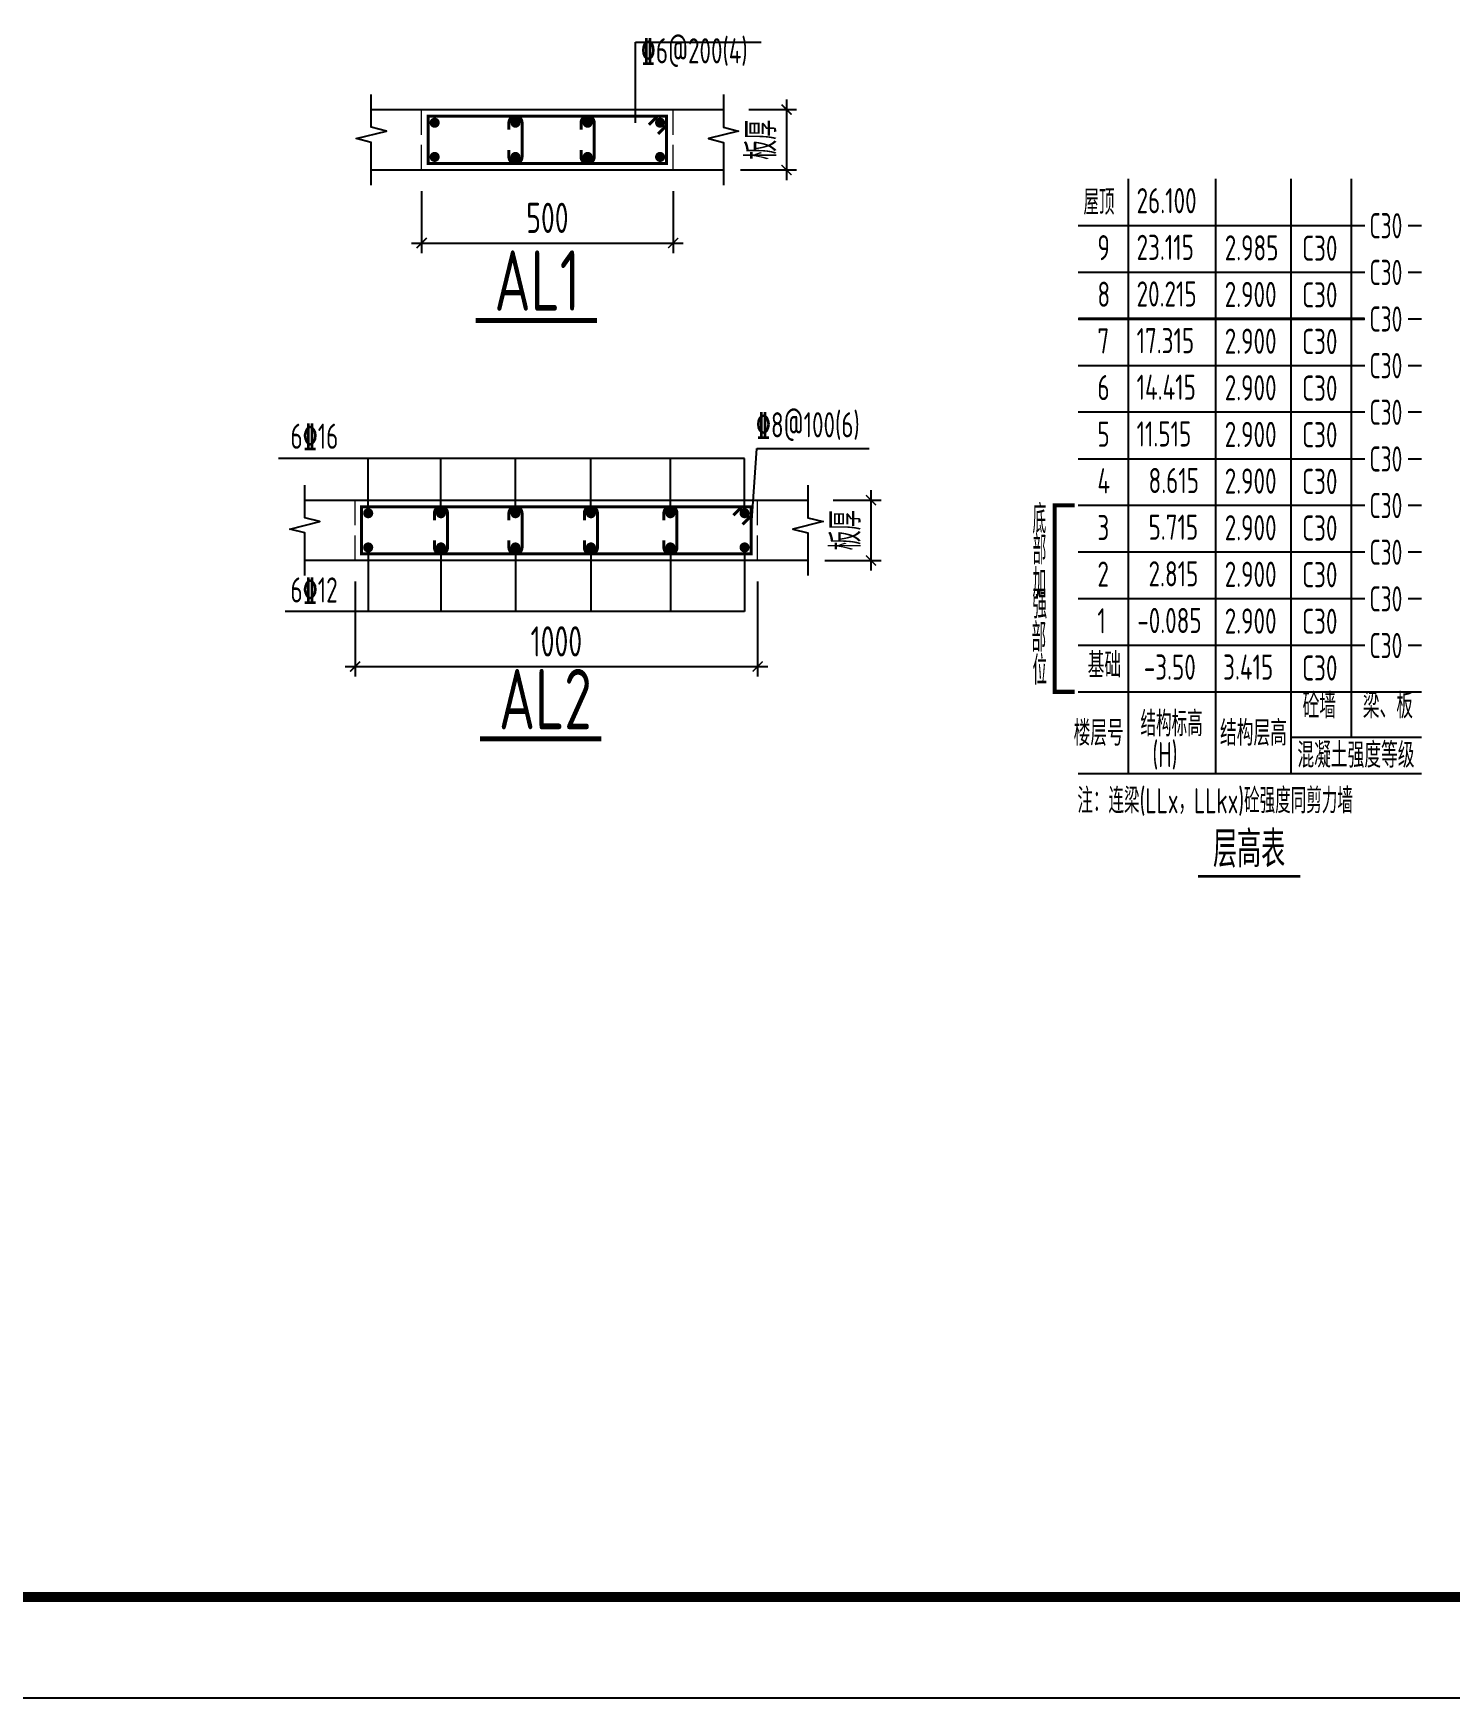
# Model space of a CAD drawing. Extents: x -1058961 to 23600, y -449123 to 2751847.
# Drawn here: x -291301 to -277226, y -288485 to -271945 of the extents above; entities that cross this region are included whole.
import ezdxf
from ezdxf.enums import TextEntityAlignment as Align

# ---------------------------------------------------------------- set-up
doc = ezdxf.new("R2010")
doc.units = 0
doc.header["$LTSCALE"] = 1000
doc.linetypes.add('DASH', pattern=[0.35, 0.25, -0.1])
doc.layers.get('0').update_dxf_attribs({"linetype": 'CONTINUOUS'})
doc.layers.get('DEFPOINTS').update_dxf_attribs({"linetype": 'CONTINUOUS'})
for name, color, linetype in [('-TK', 7, 'CONTINUOUS'), ('AXIS', 3, 'CONTINUOUS'), ('BEAM_DE', 7, 'CONTINUOUS'), ('NUM', 7, 'CONTINUOUS'), ('REIN', 6, 'CONTINUOUS'), ('S-0-TEXT', 7, 'CONTINUOUS'), ('S-B表格', 2, 'CONTINUOUS'), ('TEXT', 2, 'CONTINUOUS'), ('THIN', 7, 'CONTINUOUS'), ('大样详图_文字', 60, 'CONTINUOUS')]:
    doc.layers.add(name, color=color, linetype=linetype)
for name, color, linetype, lineweight in [('7549', 9, 'CONTINUOUS', 18), ('S-REIN', 12, 'CONTINUOUS', 50), ('S-Thin-D', 7, 'DASH', 18)]:
    doc.layers.add(name, color=color, linetype=linetype, lineweight=lineweight)
doc.styles.add('TSSD_DIMENSION', font='Tssdeng.shx', dxfattribs={"width": 0.7, "bigfont": 'tssdchn.shx'})
doc.styles.add('TSSD_Norm', font='Tssdeng.shx', dxfattribs={"bigfont": 'tssdchn.shx'})
doc.styles.add('TSSD_REIN', font='tssdeng.shx', dxfattribs={"width": 0.7, "height": 300, "bigfont": 'tssdchn.shx'})
doc.dimstyles.new('TSSD_25_100', dxfattribs={"dimtxt": 300, "dimasz": 100, "dimexe": 100, "dimexo": 250, "dimgap": 100, "dimtad": 1, "dimdec": 0, "dimlfac": 0.25, "dimzin": 0, "dimdsep": 46, "dimtxsty": 'TSSD_DIMENSION', "dimblk": 'ARCHTICK', "dimcen": 0, "dimdle": 100, "dimclrt": 7, "dimadec": 0, "dimazin": 0, "dimtfac": 1, "dimtdec": 0, "dimtix": 1, "dimtmove": 2, "dimatfit": 3, "dimldrblk": 'ARCHTICK', "dimfxl": 0, "dimtolj": 1, "dimtzin": 0, "dimarcsym": 0})

# ---------------------------------------------------------------- blocks, each defined once
blk = doc.blocks.new('A1')
blk.add_lwpolyline([(0, 59400), (0, 0), (84100, 0), (84100, 59400)], close=True)
at = {"const_width": 100}
blk.add_lwpolyline([(2500, 58400), (2500, 1000), (83100, 1000), (83100, 58400)], close=True, dxfattribs=at)
blk = doc.blocks.new('B20200424131938')
at = {"layer": '7549', "const_width": 40}
blk.add_lwpolyline([(417, 3688), (217, 3688), (217, 1834), (417, 1834)], dxfattribs=at)
at = {"layer": 'S-0-TEXT'}
blk.add_lwpolyline([(1641, 0, 27, 27, 0), (2658, 0, 0, 0, 0)], format="xyseb", dxfattribs=at)
at = {"layer": 'S-B表格'}
for p, q in [((952, 1021), (952, 6932)), ((1817, 1021), (1817, 6932)), ((2567, 1021), (2567, 6932)), ((3167, 1385), (3167, 6932)), ((452, 6469), (3167, 6469)), ((452, 6469), (3167, 6469)), ((3167, 6469), (3298, 6469)), ((3167, 6469), (3298, 6469)), ((3167, 6469), (3298, 6469)), ((3731, 6469), (3862, 6469)), ((3731, 6469), (3862, 6469)), ((3731, 6469), (3862, 6469)), ((452, 6005), (3167, 6005)), ((452, 6005), (3167, 6005)), ((3167, 6005), (3298, 6005)), ((3167, 6005), (3298, 6005)), ((3167, 6005), (3298, 6005)), ((3731, 6005), (3862, 6005)), ((3731, 6005), (3862, 6005)), ((3731, 6005), (3862, 6005)), ((452, 5542), (3167, 5542)), ((452, 5542), (3167, 5542)), ((3167, 5542), (3298, 5542)), ((3167, 5542), (3298, 5542)), ((3167, 5542), (3298, 5542)), ((3731, 5542), (3862, 5542)), ((3731, 5542), (3862, 5542)), ((3731, 5542), (3862, 5542)), ((452, 5078), (3167, 5078)), ((452, 5078), (3167, 5078)), ((3167, 5078), (3298, 5078)), ((3167, 5078), (3298, 5078)), ((3167, 5078), (3298, 5078)), ((3731, 5078), (3862, 5078)), ((3731, 5078), (3862, 5078)), ((3731, 5078), (3862, 5078)), ((452, 4615), (3167, 4615)), ((3167, 4615), (3298, 4615)), ((3731, 4615), (3862, 4615)), ((452, 4151), (3167, 4151)), ((3167, 4151), (3298, 4151)), ((3731, 4151), (3862, 4151)), ((452, 3688), (3167, 3688)), ((3167, 3688), (3298, 3688)), ((3731, 3688), (3862, 3688)), ((452, 3224), (3167, 3224)), ((3167, 3224), (3298, 3224)), ((3731, 3224), (3862, 3224)), ((452, 2761), (3167, 2761)), ((3167, 2761), (3298, 2761)), ((3731, 2761), (3862, 2761)), ((452, 2297), (3167, 2297)), ((3167, 2297), (3298, 2297)), ((3731, 2297), (3862, 2297)), ((452, 1834), (3167, 1834)), ((452, 1834), (3862, 1834)), ((452, 1834), (2854, 1834)), ((452, 1834), (2854, 1834)), ((2567, 1385), (3862, 1385)), ((452, 1021), (3862, 1021))]:
    blk.add_line(p, q, dxfattribs=at)
at = {"style": 'TSSD_REIN'}
for s, width, p, p2 in [('底', 0.535575, (-3, 3408), (134, 3408)), ('部', 0.530918, (-3, 3100), (134, 3100)), ('加', 0.526341, (-3, 2774), (134, 2774))]:
    blk.add_text(s, height=285, dxfattribs=dict(at, width=width)).set_placement(p, p2, align=Align.FIT)
for s, height, width, p in [('强', 285, 0.535575, (-3, 2477)), ('部', 285, 0.535575, (-13, 2146)), ('位', 285, 0.535575, (-3, 1820)), ('砼墙', 250, 0.7, (2681, 1495)), ('梁、板', 250, 0.7, (3279, 1495))]:
    blk.add_text(s, height=height, dxfattribs=dict(at, width=width)).set_placement(p, align=Align.BOTTOM_LEFT)
for s, width, p in [('结构标高', 0.65, (1070, 1392)), ('楼层号', 0.7, (405, 1299)), ('结构层高', 0.7, (1860, 1299)), ('(H)', 0.65, (1188, 1086)), ('混凝土强度等级', 0.7, (2629, 1080))]:
    blk.add_text(s, height=250, dxfattribs=dict(at, width=width)).set_placement(p)
at = {"layer": 'S-0-TEXT', "style": 'TSSD_REIN', "width": 0.7}
blk.add_text('层高表', height=360, dxfattribs=at).set_placement((1790, 90))
at = {"layer": 'S-B表格', "style": 'TSSD_REIN'}
for s, width, p in [('屋顶', 0.65, (503, 6575)), ('26.100', 0.7, (1031, 6590)), ('C30', 0.65, (3345, 6341)), ('9', 0.7, (642, 6123)), ('23.115', 0.7, (1031, 6126)), ('2.985', 0.7, (1907, 6121)), ('C30', 0.7, (2675, 6118)), ('C30', 0.65, (3345, 5877)), ('8', 0.7, (642, 5660)), ('20.215', 0.7, (1031, 5663)), ('2.900', 0.7, (1907, 5658)), ('C30', 0.7, (2675, 5654)), ('C30', 0.65, (3345, 5414)), ('7', 0.7, (642, 5196)), ('17.315', 0.7, (1031, 5199)), ('2.900', 0.7, (1907, 5194)), ('C30', 0.7, (2675, 5191)), ('C30', 0.65, (3345, 4950)), ('6', 0.7, (642, 4733)), ('14.415', 0.7, (1031, 4736)), ('2.900', 0.7, (1907, 4731)), ('C30', 0.7, (2675, 4727)), ('C30', 0.65, (3345, 4487)), ('5', 0.7, (642, 4269)), ('11.515', 0.7, (1031, 4272)), ('2.900', 0.7, (1907, 4267)), ('C30', 0.7, (2675, 4264)), ('C30', 0.65, (3345, 4023)), ('4', 0.7, (642, 3806)), ('8.615', 0.7, (1150, 3809)), ('2.900', 0.7, (1907, 3804)), ('C30', 0.7, (2675, 3800)), ('C30', 0.65, (3345, 3560)), ('3', 0.7, (642, 3342)), ('5.715', 0.7, (1150, 3345)), ('2.900', 0.7, (1907, 3340)), ('C30', 0.7, (2675, 3337)), ('C30', 0.65, (3345, 3096)), ('2', 0.7, (642, 2879)), ('2.815', 0.7, (1150, 2882)), ('2.900', 0.7, (1907, 2877)), ('C30', 0.7, (2675, 2873)), ('C30', 0.65, (3345, 2633)), ('1', 0.7, (642, 2415)), ('-0.085', 0.7, (1038, 2418)), ('2.900', 0.7, (1907, 2413)), ('C30', 0.7, (2675, 2410)), ('C30', 0.65, (3345, 2169)), ('基础', 0.7, (545, 1974)), ('-3.50', 0.7, (1103, 1955)), ('3.415', 0.7, (1891, 1955)), ('C30', 0.7, (2675, 1946))]:
    blk.add_text(s, height=250, dxfattribs=dict(at, width=width)).set_placement(p)
at = {"layer": 'TEXT', "style": 'TSSD_REIN', "width": 0.65}
blk.add_text('注：连梁(LLx，LLkx)砼强度同剪力墙', height=250, dxfattribs=at).set_placement((443, 627))
blk = doc.blocks.new('_ArchTick')
at = {"color": 0, "linetype": 'ByBlock', "const_width": 0.15}
blk.add_lwpolyline([(-0.5, -0.5), (0.5, 0.5)], dxfattribs=at)
blk = doc.blocks.new('*D2835')
at = {"layer": 'AXIS', "color": 0, "lineweight": -2}
for p, q in [((-284192, -272703), (-283716, -272703)), ((-283816, -272603), (-283816, -273403)), ((-284274, -273303), (-283716, -273303))]:
    blk.add_line(p, q, dxfattribs=at)
at = {"layer": 'DEFPOINTS', "color": 0}
for p in [(-284442, -272703), (-284524, -273303), (-283816, -273303)]:
    blk.add_point(p, dxfattribs=at)
at = {"layer": 'AXIS', "color": 0, "lineweight": -2, "xscale": 100, "yscale": 100, "zscale": 100}
for p, rotation in [((-283816, -272703), 90), ((-283816, -273303), 270)]:
    blk.add_blockref('_ArchTick', p, dxfattribs=dict(at, rotation=rotation))
at = {"layer": 'AXIS', "color": 7, "insert": (-284066, -273003), "char_height": 300, "attachment_point": 5, "rotation": 90, "style": 'TSSD_DIMENSION'}
blk.add_mtext('\\A1;板厚', dxfattribs=at)
blk = doc.blocks.new('*D2836')
at = {"layer": 'AXIS', "color": 0, "lineweight": -2}
for p, q in [((-287442, -273514), (-287442, -274129)), ((-284942, -273514), (-284942, -274129)), ((-287542, -274029), (-284842, -274029))]:
    blk.add_line(p, q, dxfattribs=at)
at = {"layer": 'DEFPOINTS', "color": 0}
for p in [(-287442, -273264), (-284942, -273264), (-284942, -274029)]:
    blk.add_point(p, dxfattribs=at)
at = {"layer": 'AXIS', "color": 0, "lineweight": -2, "xscale": 100, "yscale": 100, "zscale": 100, "rotation": 180}
blk.add_blockref('_ArchTick', (-287442, -274029), dxfattribs=at)
at = {"layer": 'AXIS', "color": 0, "lineweight": -2, "xscale": 100, "yscale": 100, "zscale": 100}
blk.add_blockref('_ArchTick', (-284942, -274029), dxfattribs=at)
at = {"layer": 'AXIS', "color": 7, "insert": (-286192, -273779), "char_height": 300, "attachment_point": 5, "style": 'TSSD_DIMENSION'}
blk.add_mtext('\\A1;500', dxfattribs=at)
blk = doc.blocks.new('*D2837')
at = {"layer": 'AXIS', "color": 0, "lineweight": -2}
for p, q in [((-282977, -276484), (-282977, -277284)), ((-283353, -276584), (-282877, -276584)), ((-283434, -277184), (-282877, -277184))]:
    blk.add_line(p, q, dxfattribs=at)
at = {"layer": 'DEFPOINTS', "color": 0}
for p in [(-283603, -276584), (-283684, -277184), (-282977, -277184)]:
    blk.add_point(p, dxfattribs=at)
at = {"layer": 'AXIS', "color": 0, "lineweight": -2, "xscale": 100, "yscale": 100, "zscale": 100}
for p, rotation in [((-282977, -276584), 90), ((-282977, -277184), 270)]:
    blk.add_blockref('_ArchTick', p, dxfattribs=dict(at, rotation=rotation))
at = {"layer": 'AXIS', "color": 7, "insert": (-283227, -276884), "char_height": 300, "attachment_point": 5, "rotation": 90, "style": 'TSSD_DIMENSION'}
blk.add_mtext('\\A1;板厚', dxfattribs=at)
blk = doc.blocks.new('*D2838')
at = {"layer": 'AXIS', "color": 0, "lineweight": -2}
for p, q in [((-288103, -277394), (-288103, -278338)), ((-284103, -277394), (-284103, -278338)), ((-288203, -278238), (-284003, -278238))]:
    blk.add_line(p, q, dxfattribs=at)
at = {"layer": 'DEFPOINTS', "color": 0}
for p in [(-288103, -277144), (-284103, -277144), (-284103, -278238)]:
    blk.add_point(p, dxfattribs=at)
at = {"layer": 'AXIS', "color": 0, "lineweight": -2, "xscale": 100, "yscale": 100, "zscale": 100, "rotation": 180}
blk.add_blockref('_ArchTick', (-288103, -278238), dxfattribs=at)
at = {"layer": 'AXIS', "color": 0, "lineweight": -2, "xscale": 100, "yscale": 100, "zscale": 100}
blk.add_blockref('_ArchTick', (-284103, -278238), dxfattribs=at)
at = {"layer": 'AXIS', "color": 7, "insert": (-286103, -277988), "char_height": 300, "attachment_point": 5, "style": 'TSSD_DIMENSION'}
blk.add_mtext('\\A1;1000', dxfattribs=at)

msp = doc.modelspace()

# ---------------------------------------------------------------- linework, layer by layer
at = {"layer": 'BEAM_DE'}
for p, q in [((-287942.4, -272703.46), (-284442.4, -272703.46)), ((-287442.4, -273303.46), (-287942.4, -273303.46)), ((-284942.4, -273303.46), (-287442.4, -273303.46)), ((-284442.4, -273303.46), (-284942.4, -273303.46)), ((-288602.9, -276584.21), (-283602.9, -276584.21)), ((-288102.9, -277184.21), (-288602.9, -277184.21)), ((-284102.9, -277184.21), (-288102.9, -277184.21)), ((-283602.9, -277184.21), (-284102.9, -277184.21))]:
    msp.add_line(p, q, dxfattribs=at)
at = {"layer": 'REIN', "const_width": 30}
for points in [[(-286574.4, -273103.46), (-286574.4, -273173.46, 1), (-286444.4, -273173.46), (-286444.4, -272833.46, 1), (-286574.4, -272833.46), (-286574.4, -272903.46)], [(-285857.4, -273103.46), (-285857.4, -273173.46, 1), (-285727.4, -273173.46), (-285727.4, -272833.46, 1), (-285857.4, -272833.46), (-285857.4, -272903.46)], [(-287314.9, -276984.21), (-287314.9, -277054.21, 1), (-287184.9, -277054.21), (-287184.9, -276714.21, 1), (-287314.9, -276714.21), (-287314.9, -276784.21)], [(-286574.4, -276984.21), (-286574.4, -277054.21, 1), (-286444.4, -277054.21), (-286444.4, -276714.21, 1), (-286574.4, -276714.21), (-286574.4, -276784.21)], [(-285824.9, -276984.21), (-285824.9, -277054.21, 1), (-285694.9, -277054.21), (-285694.9, -276714.21, 1), (-285824.9, -276714.21), (-285824.9, -276784.21)], [(-285034.73, -276984.21), (-285034.73, -277054.21, 1), (-284904.73, -277054.21), (-284904.73, -276714.21, 1), (-285034.73, -276714.21), (-285034.73, -276784.21)]]:
    msp.add_lwpolyline(points, format="xyb", dxfattribs=at)
at = {"layer": 'S-B表格', "color": 6, "linetype": 'ByBlock', "ltscale": 0.5, "const_width": 30}
msp.add_lwpolyline([(-280916.97, -274781.63), (-278070.59, -274781.63)], dxfattribs=at)
at = {"layer": 'S-REIN', "const_width": 30}
for points in [[(-285007.4, -272768.46), (-285007.4, -273238.46), (-287377.4, -273238.46), (-287377.4, -272768.46), (-285007.4, -272768.46)], [(-285184.18, -272853.32), (-285099.33, -272768.46)], [(-285007.4, -272860.39), (-285092.25, -272945.24)], [(-284167.9, -276649.21), (-284167.9, -277119.21), (-288037.9, -277119.21), (-288037.9, -276649.21), (-284167.9, -276649.21)], [(-284344.67, -276734.06), (-284259.82, -276649.21)], [(-284167.9, -276741.14), (-284252.75, -276825.99)]]:
    msp.add_lwpolyline(points, dxfattribs=at)
at = {"layer": 'S-REIN', "const_width": 50}
for points in [[(-287337.4, -272833.46, 1), (-287287.4, -272833.46, 1)], [(-286534.4, -272833.46, 1), (-286484.4, -272833.46, 1)], [(-285817.4, -272833.46, 1), (-285767.4, -272833.46, 1)], [(-285097.4, -272833.46, 1), (-285047.4, -272833.46, 1)], [(-287337.4, -273173.46, 1), (-287287.4, -273173.46, 1)], [(-286534.4, -273173.46, 1), (-286484.4, -273173.46, 1)], [(-285817.4, -273173.46, 1), (-285767.4, -273173.46, 1)], [(-285097.4, -273173.46, 1), (-285047.4, -273173.46, 1)], [(-287997.9, -276714.21, 1), (-287947.9, -276714.21, 1)], [(-287274.9, -276714.21, 1), (-287224.9, -276714.21, 1)], [(-286534.4, -276714.21, 1), (-286484.4, -276714.21, 1)], [(-285784.9, -276714.21, 1), (-285734.9, -276714.21, 1)], [(-284994.73, -276714.21, 1), (-284944.73, -276714.21, 1)], [(-284257.9, -276714.21, 1), (-284207.9, -276714.21, 1)], [(-287997.9, -277054.21, 1), (-287947.9, -277054.21, 1)], [(-287274.9, -277054.21, 1), (-287224.9, -277054.21, 1)], [(-286534.4, -277054.21, 1), (-286484.4, -277054.21, 1)], [(-285784.9, -277054.21, 1), (-285734.9, -277054.21, 1)], [(-284994.73, -277054.21, 1), (-284944.73, -277054.21, 1)], [(-284257.9, -277054.21, 1), (-284207.9, -277054.21, 1)]]:
    msp.add_lwpolyline(points, format="xyb", close=True, dxfattribs=at)
at = {"layer": 'S-Thin-D'}
for p, q in [((-287442.4, -273303.46), (-287442.4, -272703.46)), ((-284942.4, -273303.46), (-284942.4, -272703.46)), ((-288102.9, -277184.21), (-288102.9, -276584.21)), ((-284102.9, -277184.21), (-284102.9, -276584.21))]:
    msp.add_line(p, q, dxfattribs=at)
at = {"layer": 'TEXT', "const_width": 50}
for points in [[(-286906.24, -274797.97), (-285700.84, -274797.97)], [(-286862.16, -278956.93), (-285656.76, -278956.93)]]:
    msp.add_lwpolyline(points, dxfattribs=at)
at = {"layer": 'THIN'}
for points in [[(-287942.4, -273453.46), (-287942.4, -273028.46), (-288092.4, -272990.96), (-287792.4, -272915.96), (-287942.4, -272878.46), (-287942.4, -272553.46)], [(-284442.4, -272553.46), (-284442.4, -272878.46), (-284292.4, -272915.96), (-284592.4, -272990.96), (-284442.4, -273028.46), (-284442.4, -273453.46)], [(-288602.9, -277334.21), (-288602.9, -276909.21), (-288752.9, -276871.71), (-288452.9, -276796.71), (-288602.9, -276759.21), (-288602.9, -276434.21)], [(-283602.9, -276434.21), (-283602.9, -276759.21), (-283452.9, -276796.71), (-283752.9, -276871.71), (-283602.9, -276909.21), (-283602.9, -277334.21)]]:
    msp.add_lwpolyline(points, dxfattribs=at)
at = {"layer": '大样详图_文字'}
for p, q in [((-285315.2, -272033.46), (-284069.19, -272033.46)), ((-285315.2, -272833.46), (-285315.2, -272033.46)), ((-284232.9, -276168.99), (-288863.79, -276168.99)), ((-287972.9, -276714.21), (-287972.9, -276168.99)), ((-287249.9, -276714.21), (-287249.9, -276168.99)), ((-286509.4, -276714.21), (-286509.4, -276168.99)), ((-285759.9, -276714.21), (-285759.9, -276168.99)), ((-284969.73, -276714.21), (-284969.73, -276168.99)), ((-284232.9, -276714.21), (-284232.9, -276168.99)), ((-284167.9, -276884.21), (-284109.79, -276070.99)), ((-284109.79, -276070.99), (-282994.29, -276070.99)), ((-287972.9, -277054.21), (-287972.9, -277689.99)), ((-287249.9, -277054.21), (-287249.9, -277689.99)), ((-286509.4, -277054.21), (-286509.4, -277689.99)), ((-285759.9, -277054.21), (-285759.9, -277689.99)), ((-284969.73, -277054.21), (-284969.73, -277689.99)), ((-284232.9, -277054.21), (-284232.9, -277689.99)), ((-284232.9, -277689.99), (-288796.79, -277689.99))]:
    msp.add_line(p, q, dxfattribs=at)

# ---------------------------------------------------------------- block references
at = {"layer": '-TK'}
msp.add_blockref('A1', (-347348.52, -288485.11), dxfattribs=at)
at = {"layer": 'S-B表格'}
msp.add_blockref('B20200424131938', (-281368.61, -280323.22), dxfattribs=at)

# ---------------------------------------------------------------- texts
at = {"layer": 'NUM', "style": 'TSSD_Norm', "width": 0.7}
for s, p in [('AL1', (-286718.21, -274702.13)), ('AL2', (-286674.13, -278861.09))]:
    msp.add_text(s, height=600, dxfattribs=at).set_placement(p)
at = {"layer": '大样详图_文字', "style": 'TSSD_REIN', "width": 0.7}
for s, p in [('%%1326@200(4)', (-285264.06, -272318.98)), ('%%1328@100(6)', (-284120.56, -276035.5)), ('6%%13216', (-288744.84, -276149.12))]:
    msp.add_text(s, height=250, dxfattribs=at).set_placement(p, align=Align.BOTTOM_LEFT)
at = {"layer": '大样详图_文字', "color": 1, "style": 'TSSD_REIN', "width": 0.7}
msp.add_text('6%%13212', height=250, dxfattribs=at).set_placement((-288744.84, -277676.62), align=Align.BOTTOM_LEFT)

# ---------------------------------------------------------------- dimensions: what is measured, and where the dimension line sits
at = {"layer": 'AXIS'}
for base, p1, p2, picture, middle in [((-283816.36, -273303.46), (-284442.4, -272703.46), (-284523.58, -273303.46), '*D2835', (-284066.36, -273003.46)), ((-282976.85, -277184.21), (-283602.9, -276584.21), (-283684.08, -277184.21), '*D2837', (-283226.85, -276884.21))]:
    dim = msp.add_linear_dim(base=base, p1=p1, p2=p2, angle=90, text='板厚', dimstyle='TSSD_25_100', dxfattribs=at)
    dim.commit()
    dim.dimension.update_dxf_attribs({"geometry": picture, "text_midpoint": middle})
dim = msp.add_linear_dim(base=(-284942.4, -274029.22), p1=(-287442.4, -273263.72), p2=(-284942.4, -273263.72), text='500', dimstyle='TSSD_25_100', dxfattribs=at)
dim.commit()
dim.dimension.update_dxf_attribs({"geometry": '*D2836', "text_midpoint": (-286192.4, -273779.22)})
dim = msp.add_linear_dim(base=(-284102.9, -278238.47), p1=(-288102.9, -277144.47), p2=(-284102.9, -277144.47), dimstyle='TSSD_25_100', dxfattribs=at)
dim.commit()
dim.dimension.update_dxf_attribs({"geometry": '*D2838', "text_midpoint": (-286102.9, -277988.47)})

doc.saveas('drawing.dxf')
